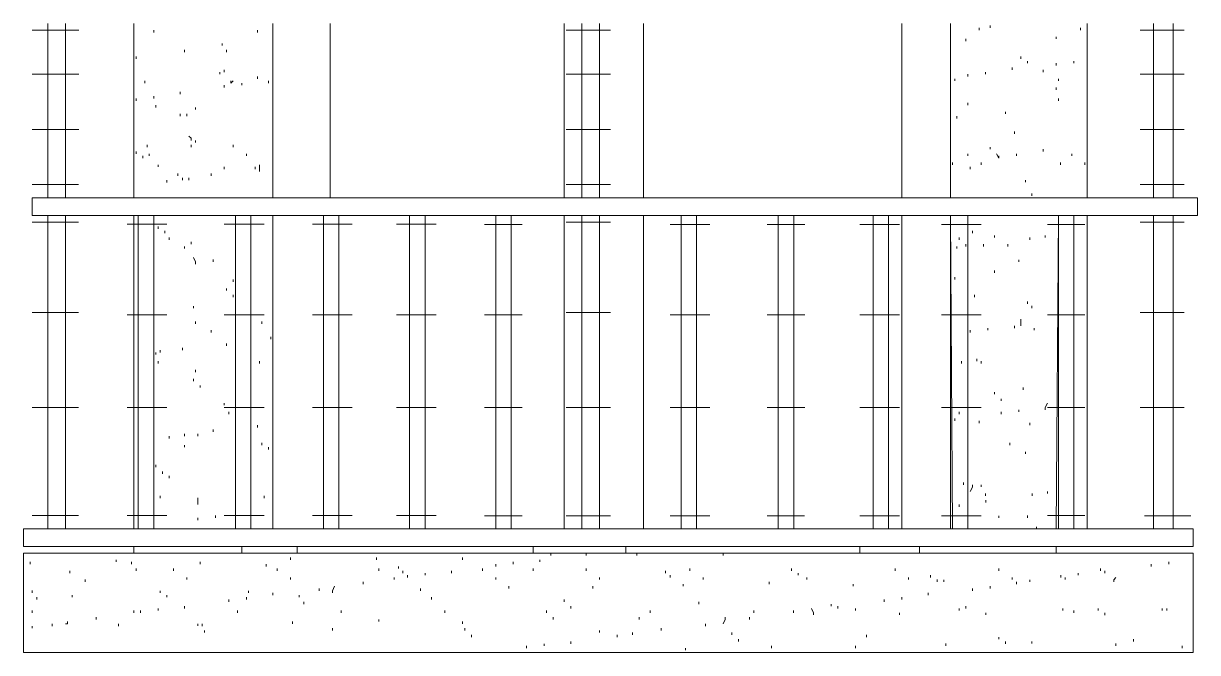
# Model space of a CAD drawing. Header units: millimetres. Extents: x -84511 to -57795, y -17083 to -534.
# Drawn here: x -76560 to -74537, y -8865 to -7780 of the extents above; entities that cross this region are included whole.
import ezdxf

# ---------------------------------------------------------------- set-up
doc = ezdxf.new("R2010")
doc.units = ezdxf.units.MM
doc.layers.add('A-POR-___-___-EXI', color=250, linetype='Continuous', lineweight=25)

msp = doc.modelspace()

# ---------------------------------------------------------------- linework, layer by layer
at = {"layer": 'A-POR-___-___-EXI', "color": 18, "lineweight": 9}
for p, q in [((-74913.5, -7791.9), (-74913.5, -7788)), ((-74894.4, -7788), (-74894.4, -7784.2)), ((-74738.6, -7791.9), (-74738.6, -7788)), ((-76335.9, -7795.7), (-76335.9, -7791.9)), ((-76157.1, -7795.7), (-76157.1, -7791.9)), ((-74936.3, -7810.9), (-74936.3, -7807.1)), ((-74780.3, -7807.1), (-74780.3, -7803.2)), ((-76282.7, -7829.9), (-76282.7, -7826.1)), ((-76218, -7818.5), (-76218, -7814.7)), ((-76210.4, -7829.8), (-76210.4, -7826.1)), ((-76366.4, -7841.4), (-76366.4, -7837.5)), ((-74841.2, -7841.3), (-74841.2, -7837.5)), ((-74829.8, -7848.9), (-74829.8, -7845.1)), ((-74780.4, -7852.8), (-74780.4, -7848.9)), ((-74749.9, -7848.9), (-74749.9, -7845.1)), ((-76221.8, -7867.9), (-76221.8, -7864.1)), ((-76214.2, -7864.2), (-76214.2, -7860.3)), ((-74932.5, -7871.7), (-74932.5, -7867.9)), ((-74902.1, -7867.9), (-74902.1, -7864.1)), ((-74803.2, -7864.1), (-74803.2, -7860.3)), ((-76351.2, -7883.2), (-76351.2, -7879.4)), ((-76214.2, -7890.7), (-76214.2, -7886.9)), ((-76183.8, -7886.9), (-76183.8, -7883.1)), ((-76157.1, -7875.6), (-76157.1, -7871.8)), ((-76138.2, -7883.1), (-76138.2, -7879.3)), ((-74955.3, -7879.3), (-74955.3, -7875.6)), ((-74780.4, -7894.6), (-74780.4, -7890.7)), ((-74776.5, -7879.3), (-74776.5, -7875.6)), ((-76366.4, -7913.5), (-76366.4, -7909.7)), ((-76335.9, -7909.7), (-76335.9, -7905.9)), ((-76290.3, -7902.2), (-76290.3, -7898.4)), ((-74776.5, -7913.6), (-74776.5, -7909.8)), ((-76332.1, -7925), (-76332.1, -7921.2)), ((-74932.5, -7921.1), (-74932.5, -7917.3)), ((-76290.3, -7940.2), (-76290.3, -7936.4)), ((-76278.9, -7940.2), (-76278.9, -7936.3)), ((-74951.5, -7944), (-74951.5, -7940.2)), ((-74867.8, -7936.4), (-74867.8, -7932.5)), ((-74852.6, -7970.6), (-74852.6, -7966.7)), ((-76347.3, -7993.4), (-76347.3, -7989.6)), ((-76263.6, -7985.8), (-76263.6, -7982)), ((-76199, -7993.4), (-76199, -7989.7)), ((-76354.9, -8012.4), (-76354.9, -8008.6)), ((-76176.1, -8008.6), (-76176.1, -8004.8)), ((-74932.5, -8008.6), (-74932.5, -8004.8)), ((-74894.4, -7997.3), (-74894.4, -7993.5)), ((-74848.8, -8008.6), (-74848.8, -8004.9)), ((-74803.2, -8001.1), (-74803.2, -7997.3)), ((-74753.7, -8008.6), (-74753.7, -8004.8)), ((-76328.3, -8027.7), (-76328.3, -8023.9)), ((-76214.2, -8031.4), (-76214.2, -8027.6)), ((-76161, -8031.4), (-76161, -8027.7)), ((-76130.5, -8027.7), (-76130.5, -8023.9)), ((-74959.2, -8023.9), (-74959.2, -8020.1)), ((-74928.7, -8031.5), (-74928.7, -8027.7)), ((-74909.7, -8023.9), (-74909.7, -8020.1)), ((-74772.8, -8023.8), (-74772.8, -8020)), ((-74730.9, -8023.9), (-74730.9, -8020.1)), ((-76313.1, -8054.4), (-76313.1, -8050.5)), ((-76286.5, -8050.5), (-76286.5, -8046.7)), ((-76275.1, -8050.5), (-76275.1, -8046.6)), ((-76237.1, -8042.9), (-76237.1, -8039.1)), ((-74833.6, -8054.2), (-74833.6, -8050.5)), ((-74822.2, -8077.2), (-74822.2, -8073.4)), ((-76328.4, -8134.1), (-76328.4, -8130.3)), ((-76316.9, -8141.8), (-76316.9, -8138)), ((-76309.3, -8153.3), (-76309.3, -8149.4)), ((-74947.7, -8153.1), (-74947.7, -8149.4)), ((-74925, -8141.8), (-74925, -8138)), ((-74886.9, -8149.4), (-74886.9, -8145.6)), ((-74826, -8153.2), (-74826, -8149.4)), ((-74799.4, -8149.4), (-74799.4, -8145.6)), ((-76282.7, -8168.4), (-76282.7, -8164.6)), ((-76271.3, -8160.8), (-76271.3, -8157)), ((-74951.5, -8168.4), (-74951.5, -8164.6)), ((-74936.4, -8164.6), (-74936.4, -8160.8)), ((-74905.9, -8164.6), (-74905.9, -8160.8)), ((-74864.1, -8164.6), (-74864.1, -8160.8)), ((-76233.2, -8191.2), (-76233.2, -8187.4)), ((-74845.1, -8191.3), (-74845.1, -8187.5)), ((-74886.9, -8210.2), (-74886.9, -8206.4)), ((-76198.9, -8225.5), (-76198.9, -8221.7)), ((-74955.3, -8221.7), (-74955.3, -8217.9)), ((-76210.4, -8240.7), (-76210.4, -8236.9)), ((-76199, -8252.1), (-76199, -8248.3)), ((-74921.1, -8252.1), (-74921.1, -8248.2)), ((-76267.5, -8271.1), (-76267.5, -8267.4)), ((-74829.8, -8263.5), (-74829.8, -8259.7)), ((-74822.2, -8271.1), (-74822.2, -8267.3)), ((-76263.7, -8297.8), (-76263.7, -8293.9)), ((-76149.6, -8297.8), (-76149.6, -8293.9)), ((-76237, -8312.9), (-76237, -8309.1)), ((-74928.7, -8313), (-74928.7, -8309.1)), ((-74898.2, -8309.1), (-74898.2, -8305.3)), ((-74852.6, -8305.3), (-74852.6, -8301.5)), ((-74818.3, -8309.1), (-74818.3, -8305.3)), ((-76210.4, -8335.7), (-76210.4, -8332)), ((-76134.3, -8324.4), (-76134.3, -8320.6)), ((-76332.1, -8351), (-76332.1, -8347.2)), ((-76324.5, -8347.2), (-76324.5, -8343.4)), ((-76286.5, -8343.4), (-76286.5, -8339.6)), ((-76328.3, -8366.2), (-76328.3, -8362.4)), ((-76153.3, -8366.2), (-76153.3, -8362.4)), ((-74943.9, -8366.2), (-74943.9, -8362.4)), ((-74917.3, -8362.4), (-74917.3, -8358.6)), ((-74909.7, -8366.2), (-74909.7, -8362.4)), ((-76267.5, -8396.7), (-76267.5, -8392.8)), ((-76263.6, -8381.4), (-76263.6, -8377.6)), ((-76256, -8408), (-76256, -8404.3)), ((-74886.9, -8419.5), (-74886.9, -8415.6)), ((-74837.4, -8411.9), (-74837.4, -8408)), ((-76335.9, -8434.7), (-76335.9, -8430.9)), ((-76214.2, -8438.5), (-76214.2, -8434.6)), ((-74875.4, -8430.8), (-74875.4, -8427.1)), ((-76206.5, -8453.7), (-76206.5, -8449.9)), ((-74947.7, -8453.7), (-74947.7, -8449.9)), ((-74875.4, -8453.7), (-74875.4, -8449.8)), ((-74845, -8449.8), (-74845, -8446.1)), ((-76157.1, -8476.5), (-76157.1, -8472.6)), ((-74955.3, -8465.1), (-74955.3, -8461.3)), ((-74913.5, -8469), (-74913.5, -8465.1)), ((-74826, -8472.7), (-74826, -8468.9)), ((-76309.3, -8495.5), (-76309.3, -8491.7)), ((-76282.7, -8491.7), (-76282.7, -8487.9)), ((-76259.8, -8491.8), (-76259.8, -8487.9)), ((-76233.2, -8484.1), (-76233.2, -8480.3)), ((-76282.7, -8510.7), (-76282.7, -8506.9)), ((-76149.6, -8506.9), (-76149.6, -8503.2)), ((-76138.1, -8514.5), (-76138.1, -8510.7)), ((-74860.3, -8506.9), (-74860.3, -8503.2)), ((-74833.6, -8522.1), (-74833.6, -8518.4)), ((-76332.1, -8544.9), (-76332.1, -8541.2)), ((-76320.7, -8556.3), (-76320.7, -8552.6)), ((-76309.3, -8564), (-76309.3, -8560.2)), ((-74940.1, -8575.4), (-74940.1, -8571.6)), ((-74909.7, -8579.2), (-74909.7, -8575.4)), ((-76324.5, -8598.3), (-76324.5, -8594.4)), ((-76145.7, -8598.3), (-76145.7, -8594.4)), ((-74902.1, -8594.4), (-74902.1, -8590.6)), ((-74822.1, -8594.5), (-74822.1, -8590.6)), ((-74795.5, -8590.6), (-74795.5, -8586.8)), ((-74947.7, -8613.5), (-74947.7, -8609.6)), ((-74902, -8605.8), (-74902, -8602)), ((-76259.9, -8636.3), (-76259.9, -8632.4)), ((-76229.4, -8632.4), (-76229.4, -8628.6)), ((-74879.3, -8632.4), (-74879.3, -8628.7)), ((-74829.8, -8632.5), (-74829.8, -8628.6)), ((-74814.6, -8651.5), (-74814.6, -8647.7)), ((-75651.4, -8697.1), (-75651.4, -8693.4)), ((-75590.6, -8697.2), (-75590.6, -8693.4)), ((-75503.1, -8697.1), (-75503.1, -8693.4)), ((-75354.7, -8697.1), (-75354.7, -8693.4)), ((-76549, -8712.4), (-76549, -8708.5)), ((-76400.6, -8708.5), (-76400.6, -8704.7)), ((-76374, -8712.3), (-76374, -8708.5)), ((-76366.3, -8723.8), (-76366.3, -8720)), ((-76301.7, -8723.8), (-76301.7, -8720)), ((-76256, -8712.4), (-76256, -8708.5)), ((-76141.9, -8716.1), (-76141.9, -8712.3)), ((-76122.9, -8723.8), (-76122.9, -8720)), ((-76100.3, -8704.7), (-76100.3, -8700.9)), ((-75951.9, -8704.7), (-75951.9, -8700.9)), ((-75948.1, -8723.8), (-75948.1, -8720)), ((-75913.8, -8720), (-75913.8, -8716.1)), ((-75803.6, -8704.7), (-75803.6, -8700.9)), ((-75769.4, -8723.8), (-75769.4, -8720)), ((-75746.5, -8716.2), (-75746.5, -8712.3)), ((-75716.1, -8712.3), (-75716.1, -8708.5)), ((-75681.8, -8723.8), (-75681.8, -8720)), ((-75670.5, -8708.5), (-75670.5, -8704.7)), ((-75590.6, -8723.8), (-75590.6, -8720)), ((-75411.8, -8723.8), (-75411.8, -8720)), ((-75236.8, -8723.8), (-75236.8, -8720)), ((-75058, -8723.8), (-75058, -8720)), ((-74879.2, -8723.8), (-74879.2, -8720)), ((-74704.3, -8723.8), (-74704.3, -8720)), ((-74616.8, -8716.2), (-74616.8, -8712.3)), ((-74586.4, -8712.3), (-74586.4, -8708.5)), ((-76480.4, -8727.6), (-76480.4, -8723.8)), ((-76453.8, -8742.8), (-76453.8, -8738.9)), ((-76278.8, -8738.9), (-76278.8, -8735.1)), ((-76100.2, -8738.9), (-76100.2, -8735.1)), ((-75921.5, -8738.9), (-75921.5, -8735.1)), ((-75906.3, -8727.6), (-75906.3, -8723.8)), ((-75898.7, -8735.2), (-75898.7, -8731.3)), ((-75868.2, -8731.3), (-75868.2, -8727.5)), ((-75822.6, -8727.5), (-75822.6, -8723.7)), ((-75746.5, -8738.9), (-75746.5, -8735.1)), ((-75567.8, -8738.9), (-75567.8, -8735.1)), ((-75453.7, -8727.6), (-75453.7, -8723.8)), ((-75446, -8735.1), (-75446, -8731.4)), ((-75389, -8738.9), (-75389, -8735.1)), ((-75225.4, -8731.4), (-75225.4, -8727.6)), ((-75210.2, -8738.9), (-75210.2, -8735.1)), ((-75035.2, -8738.9), (-75035.2, -8735.1)), ((-74997.2, -8735.1), (-74997.2, -8731.4)), ((-74985.7, -8742.8), (-74985.7, -8738.9)), ((-74974.4, -8742.8), (-74974.4, -8739)), ((-74856.4, -8738.9), (-74856.4, -8735.1)), ((-74825.9, -8742.8), (-74825.9, -8739)), ((-74772.7, -8735.2), (-74772.7, -8731.3)), ((-74765.1, -8738.9), (-74765.1, -8735.1)), ((-74742.4, -8731.3), (-74742.4, -8727.5)), ((-74696.6, -8727.5), (-74696.6, -8723.7)), ((-76545.1, -8761.8), (-76545.1, -8757.9)), ((-76324.6, -8761.8), (-76324.6, -8758)), ((-76172.4, -8761.8), (-76172.4, -8758)), ((-76050.9, -8758), (-76050.9, -8754.1)), ((-75974.8, -8746.6), (-75974.8, -8742.8)), ((-75875.9, -8758), (-75875.9, -8754.2)), ((-75723.7, -8754.2), (-75723.7, -8750.3)), ((-75579.2, -8754.2), (-75579.2, -8750.3)), ((-75423.2, -8750.3), (-75423.2, -8746.5)), ((-75274.9, -8746.5), (-75274.9, -8742.8)), ((-75130.2, -8750.3), (-75130.2, -8746.5)), ((-74924.9, -8758), (-74924.9, -8754.1)), ((-74894.4, -8754.1), (-74894.4, -8750.3)), ((-74848.8, -8746.6), (-74848.8, -8742.8)), ((-76537.5, -8773.2), (-76537.5, -8769.4)), ((-76476.7, -8769.4), (-76476.7, -8765.6)), ((-76313.1, -8769.4), (-76313.1, -8765.6)), ((-76206.6, -8777), (-76206.6, -8773.3)), ((-76176.1, -8773.3), (-76176.1, -8769.4)), ((-76130.5, -8765.6), (-76130.5, -8761.8)), ((-76085, -8769.4), (-76085, -8765.6)), ((-76077.4, -8780.9), (-76077.4, -8777)), ((-75856.9, -8773.2), (-75856.9, -8769.4)), ((-75628.6, -8777), (-75628.6, -8773.2)), ((-75396.6, -8780.9), (-75396.6, -8777)), ((-75168.3, -8784.6), (-75168.3, -8780.9)), ((-75077, -8777), (-75077, -8773.3)), ((-75046.6, -8773.3), (-75046.6, -8769.4)), ((-75000.9, -8765.6), (-75000.9, -8761.8)), ((-76545.2, -8796), (-76545.2, -8792.2)), ((-76370.2, -8796), (-76370.2, -8792.2)), ((-76358.7, -8796.1), (-76358.7, -8792.2)), ((-76328.3, -8792.2), (-76328.3, -8788.4)), ((-76282.7, -8788.4), (-76282.7, -8784.6)), ((-76191.4, -8796), (-76191.4, -8792.2)), ((-76012.8, -8796), (-76012.8, -8792.2)), ((-75834, -8796), (-75834, -8792.2)), ((-75659, -8796), (-75659, -8792.2)), ((-75617.2, -8788.4), (-75617.2, -8784.6)), ((-75480.2, -8796), (-75480.2, -8792.2)), ((-75301.4, -8796), (-75301.4, -8792.2)), ((-75233, -8796.1), (-75233, -8792.2)), ((-75126.5, -8792.2), (-75126.5, -8788.4)), ((-75050.5, -8799.8), (-75050.5, -8796)), ((-74947.7, -8792.2), (-74947.7, -8788.4)), ((-74936.3, -8788.4), (-74936.3, -8784.6)), ((-74902, -8799.8), (-74902, -8796)), ((-74768.9, -8792.2), (-74768.9, -8788.4)), ((-74749.9, -8796), (-74749.9, -8792.3)), ((-74708.1, -8792.2), (-74708.1, -8788.4)), ((-74696.7, -8799.9), (-74696.7, -8796)), ((-74597.7, -8792.3), (-74597.7, -8788.4)), ((-74590.1, -8792.2), (-74590.1, -8788.4)), ((-76545.1, -8822.6), (-76545.1, -8818.9)), ((-76510.9, -8818.9), (-76510.9, -8815.1)), ((-76434.8, -8807.4), (-76434.8, -8803.6)), ((-76396.8, -8818.9), (-76396.8, -8815.1)), ((-76259.8, -8818.8), (-76259.8, -8815)), ((-76252.2, -8818.9), (-76252.2, -8815.1)), ((-76096.4, -8815.1), (-76096.4, -8811.2)), ((-75948.1, -8811.2), (-75948.1, -8807.4)), ((-75803.6, -8815.1), (-75803.6, -8811.2)), ((-75647.6, -8807.4), (-75647.6, -8803.6)), ((-75499.3, -8807.4), (-75499.3, -8803.6)), ((-75385.1, -8818.9), (-75385.1, -8815.1)), ((-75309.1, -8807.4), (-75309.1, -8803.6)), ((-76248.5, -8830.3), (-76248.5, -8826.5)), ((-76028, -8826.5), (-76028, -8822.7)), ((-75799.8, -8826.5), (-75799.8, -8822.7)), ((-75788.3, -8837.8), (-75788.3, -8834)), ((-75567.7, -8830.3), (-75567.7, -8826.5)), ((-75537.3, -8837.9), (-75537.3, -8834)), ((-75510.7, -8834), (-75510.7, -8830.2)), ((-75461.2, -8826.4), (-75461.2, -8822.7)), ((-75339.5, -8834), (-75339.5, -8830.3)), ((-75328.1, -8845.5), (-75328.1, -8841.7)), ((-75107.4, -8837.8), (-75107.4, -8834)), ((-74879.2, -8841.7), (-74879.2, -8837.8)), ((-74647.2, -8845.5), (-74647.2, -8841.7)), ((-75693.3, -8856.9), (-75693.3, -8853)), ((-75662.8, -8853), (-75662.8, -8849.3)), ((-75617.2, -8849.3), (-75617.2, -8845.5)), ((-75419.4, -8860.7), (-75419.4, -8856.9)), ((-75271.1, -8856.9), (-75271.1, -8853)), ((-75126.4, -8856.9), (-75126.4, -8853)), ((-74970.6, -8853), (-74970.6, -8849.2)), ((-74867.8, -8849.3), (-74867.8, -8845.5)), ((-74822.2, -8849.2), (-74822.2, -8845.5)), ((-74677.6, -8853), (-74677.6, -8849.2)), ((-74563.6, -8856.9), (-74563.6, -8853))]:
    msp.add_line(p, q, dxfattribs=at)
at = {"layer": 'A-POR-___-___-EXI', "color": 18, "lineweight": 9, "flags": 128}
for points in [[(-76518.5, -7780.4), (-76518.5, -8080.9)], [(-76370.2, -8080.9), (-76370.2, -7780.4)], [(-76130.5, -8080.9), (-76130.5, -7780.4)], [(-76031.7, -7780.4), (-76031.7, -8080.9)], [(-75628.6, -8080.9), (-75628.6, -7780.5)], [(-75598.2, -7780.5), (-75598.2, -8080.9)], [(-75567.7, -7780.5), (-75567.7, -8080.9)], [(-75491.6, -7780.5), (-75491.6, -8080.9)], [(-75046.6, -8080.9), (-75046.6, -7780.5)], [(-74962.9, -8080.9), (-74962.9, -7780.5)], [(-74727, -8080.9), (-74727, -7780.5)], [(-74578.7, -7780.5), (-74578.7, -8080.9)], [(-76465.2, -7791.9), (-76545.1, -7791.9)], [(-75548.7, -7791.8), (-75624.8, -7791.8)], [(-74559.7, -7791.9), (-74635.8, -7791.9)], [(-76465.2, -7868), (-76545.1, -7868)], [(-75548.7, -7867.9), (-75624.8, -7867.9)], [(-74559.7, -7868), (-74635.8, -7868)], [(-76263.7, -7925), (-76263.7, -7928.8)], [(-76465.2, -7963), (-76545.1, -7963)], [(-75548.7, -7963), (-75624.8, -7963)], [(-74559.7, -7963), (-74635.8, -7963)], [(-76271.3, -7989.7), (-76271.3, -7993.4)], [(-76366.4, -8001), (-76366.4, -8004.9)], [(-76343.6, -8004.9), (-76343.6, -8008.7)], [(-76294.1, -8039.1), (-76294.1, -8043)], [(-76465.3, -8058.1), (-76545.2, -8058.1)], [(-75548.7, -8058.1), (-75624.8, -8058.1)], [(-74559.7, -8058.1), (-74635.8, -8058.1)], [(-76518.5, -8111.4), (-76518.5, -8651.4)], [(-76370.2, -8651.4), (-76370.2, -8111.4)], [(-76362.5, -8651.4), (-76362.5, -8111.4)], [(-76335.9, -8651.4), (-76335.9, -8111.4)], [(-76195.2, -8651.4), (-76195.2, -8111.4), (-76195.2, -8651.4), (-76195.2, -8111.4)], [(-76168.6, -8651.4), (-76168.6, -8111.4), (-76168.6, -8651.4), (-76168.6, -8111.4)], [(-76130.5, -8651.4), (-76130.5, -8111.4)], [(-76043.2, -8651.4), (-76043.2, -8111.4)], [(-76016.6, -8651.4), (-76016.6, -8111.4)], [(-75894.9, -8651.4), (-75894.9, -8111.4)], [(-75868.2, -8651.4), (-75868.2, -8111.4)], [(-75746.5, -8651.4), (-75746.5, -8111.4)], [(-75719.9, -8651.5), (-75719.9, -8111.4)], [(-75628.6, -8651.5), (-75628.6, -8111.4)], [(-75598.2, -8111.4), (-75598.2, -8651.5)], [(-75567.7, -8111.4), (-75567.7, -8651.5)], [(-75491.6, -8111.4), (-75491.6, -8651.5)], [(-75427, -8651.5), (-75427, -8111.4)], [(-75400.4, -8651.5), (-75400.4, -8111.4)], [(-75259.6, -8651.5), (-75259.6, -8111.4)], [(-75232.9, -8651.5), (-75232.9, -8111.4)], [(-75096.1, -8651.5), (-75096.1, -8111.4)], [(-75069.4, -8651.5), (-75069.4, -8111.4)], [(-75046.6, -8651.5), (-75046.6, -8111.4)], [(-74932.5, -8651.5), (-74932.5, -8111.4)], [(-74750, -8651.5), (-74750, -8111.4)], [(-74727.1, -8651.5), (-74727.1, -8111.4)], [(-74578.7, -8111.4), (-74578.7, -8651.5)], [(-76465.3, -8122.7), (-76545.2, -8122.7)], [(-76313.1, -8126.5), (-76381.5, -8126.5)], [(-76145.8, -8126.5), (-76214.2, -8126.5)], [(-75993.7, -8126.5), (-76062.2, -8126.5)], [(-75849.2, -8126.5), (-75917.7, -8126.5)], [(-75700.9, -8126.6), (-75765.5, -8126.6)], [(-75548.7, -8122.8), (-75624.8, -8122.8)], [(-75377.6, -8126.6), (-75446, -8126.6)], [(-75213.9, -8126.6), (-75278.7, -8126.6)], [(-75050.4, -8126.6), (-75118.9, -8126.6)], [(-74909.6, -8126.6), (-74978.2, -8126.6)], [(-74730.9, -8126.6), (-74795.6, -8126.6)], [(-74559.7, -8122.8), (-74635.8, -8122.8)], [(-76465.3, -8278.7), (-76545.2, -8278.7)], [(-76313.1, -8282.5), (-76381.5, -8282.5)], [(-76145.8, -8282.5), (-76214.2, -8282.5)], [(-75993.7, -8282.5), (-76062.2, -8282.5)], [(-75849.2, -8282.5), (-75917.7, -8282.5)], [(-75700.9, -8282.5), (-75765.5, -8282.5)], [(-75548.7, -8278.7), (-75624.8, -8278.7)], [(-75377.6, -8282.6), (-75446, -8282.6)], [(-75213.9, -8282.6), (-75278.7, -8282.6)], [(-75050.4, -8282.6), (-75118.9, -8282.6)], [(-74909.6, -8282.6), (-74978.2, -8282.6)], [(-74730.9, -8282.5), (-74795.6, -8282.5)], [(-74559.7, -8278.7), (-74635.8, -8278.7)], [(-76465.3, -8442.3), (-76545.2, -8442.3)], [(-76313.1, -8442.3), (-76381.5, -8442.3)], [(-76145.8, -8442.3), (-76214.2, -8442.3)], [(-75993.7, -8442.3), (-76062.2, -8442.3)], [(-75849.2, -8442.3), (-75917.7, -8442.3)], [(-75700.9, -8442.3), (-75765.5, -8442.3)], [(-75548.7, -8442.2), (-75624.8, -8442.2)], [(-75377.6, -8442.2), (-75446, -8442.2)], [(-75213.9, -8442.2), (-75278.7, -8442.2)], [(-75050.4, -8442.2), (-75118.9, -8442.2)], [(-74909.6, -8442.2), (-74978.2, -8442.2)], [(-74730.9, -8442.3), (-74795.6, -8442.3)], [(-74559.7, -8442.2), (-74635.8, -8442.2)], [(-76465.3, -8628.6), (-76545.2, -8628.6)], [(-76313.1, -8628.6), (-76381.5, -8628.6)], [(-76145.8, -8628.6), (-76214.2, -8628.6)], [(-75993.7, -8628.6), (-76062.2, -8628.6)], [(-75849.2, -8628.6), (-75917.7, -8628.6)], [(-75700.9, -8628.7), (-75765.5, -8628.7)], [(-75548.7, -8628.7), (-75624.8, -8628.7)], [(-75377.6, -8628.7), (-75446, -8628.7)], [(-75278.6, -8628.7), (-75214, -8628.7)], [(-75050.4, -8628.7), (-75118.9, -8628.7)], [(-74909.6, -8628.7), (-74978.2, -8628.7)], [(-74730.9, -8628.6), (-74795.6, -8628.6)], [(-74548.3, -8628.7), (-74628.2, -8628.7)], [(-76560.3, -8693.4), (-76560.3, -8864.5)], [(-76370.2, -8693.4), (-76370.2, -8681.9)], [(-76183.8, -8693.4), (-76183.8, -8681.9)], [(-76088.8, -8681.9), (-76088.8, -8693.4)], [(-75681.9, -8693.3), (-75681.9, -8681.9)], [(-75522.1, -8681.9), (-75522.1, -8693.3)], [(-75118.9, -8693.3), (-75118.9, -8681.9)], [(-75016.2, -8693.3), (-75016.2, -8681.9)], [(-74780.3, -8693.3), (-74780.3, -8681.9)]]:
    msp.add_lwpolyline(points, close=True, dxfattribs=at)
for points in [[(-74613, -8080.9), (-74613, -7780.5), (-74613, -8080.9), (-76488.1, -8080.9), (-76488.1, -7780.4), (-76488.1, -8080.9)], [(-74856.4, -7856.5), (-74856.4, -7860.3), (-74856.4, -7856.5)], [(-76198.9, -7879.3), (-76202.8, -7883.2), (-76202.8, -7879.4)], [(-76271.3, -7978.2), (-76271.3, -7982), (-76271.3, -7978.2), (-76275.1, -7974.5)], [(-74883.1, -8004.8), (-74879.3, -8012.4), (-74879.3, -8008.6)], [(-76545.2, -8111.4), (-76545.2, -8080.9), (-74536.9, -8080.9), (-74536.9, -8111.3), (-76545.2, -8111.3)], [(-74613, -8111.4), (-74613, -8651.5), (-74613, -8111.3), (-76488.1, -8111.3), (-76488.1, -8651.4), (-76488.1, -8111.4)], [(-74959.1, -8651.5), (-74962.9, -8111.4), (-74959.1, -8651.5), (-74962.9, -8111.4), (-74962.9, -8651.5)], [(-74780.3, -8651.5), (-74776.6, -8111.4), (-74780.3, -8651.5), (-74776.6, -8111.4), (-74776.6, -8651.5)], [(-76263.7, -8195), (-76263.7, -8191.2), (-76267.5, -8183.6)], [(-74841.2, -8301.5), (-74841.2, -8297.7), (-74841.3, -8290.1)], [(-74799.3, -8446.1), (-74799.3, -8442.3), (-74795.5, -8434.6)], [(-74928.7, -8586.8), (-74924.9, -8579.3), (-74924.9, -8575.4)], [(-76259.8, -8609.6), (-76259.8, -8602), (-76259.8, -8598.2)], [(-76560.3, -8651.4), (-76560.3, -8681.9), (-74544.6, -8681.9), (-76560.3, -8681.9), (-76560.3, -8651.4)], [(-74544.5, -8681.9), (-74544.5, -8651.5), (-76560.3, -8651.5), (-74544.6, -8651.5), (-74544.6, -8681.9)], [(-74544.5, -8693.3), (-74544.5, -8864.5), (-76560.3, -8864.5), (-74544.6, -8864.5), (-74544.6, -8693.3), (-76560.3, -8693.3), (-74544.6, -8693.3)], [(-74681.4, -8742.8), (-74681.4, -8739), (-74677.6, -8735.1)], [(-76028, -8761.8), (-76028, -8758), (-76024.2, -8750.3)], [(-75198.8, -8799.8), (-75198.8, -8796), (-75202.5, -8788.4)], [(-75156.9, -8788.4), (-75156.9, -8788.4), (-75156.9, -8784.6)], [(-76488, -8815), (-76484.3, -8815.1), (-76484.3, -8811.2)], [(-75354.7, -8815.1), (-75351, -8807.4), (-75351, -8803.6)]]:
    msp.add_lwpolyline(points, dxfattribs=at)
at = {"layer": 'A-POR-___-___-EXI', "color": 18, "lineweight": 9}
msp.add_lwpolyline([(-76153.3, -8035.3), (-76153.3, -8031.5), (-76153.3, -8023.9)], dxfattribs=at)

doc.saveas('drawing.dxf')
